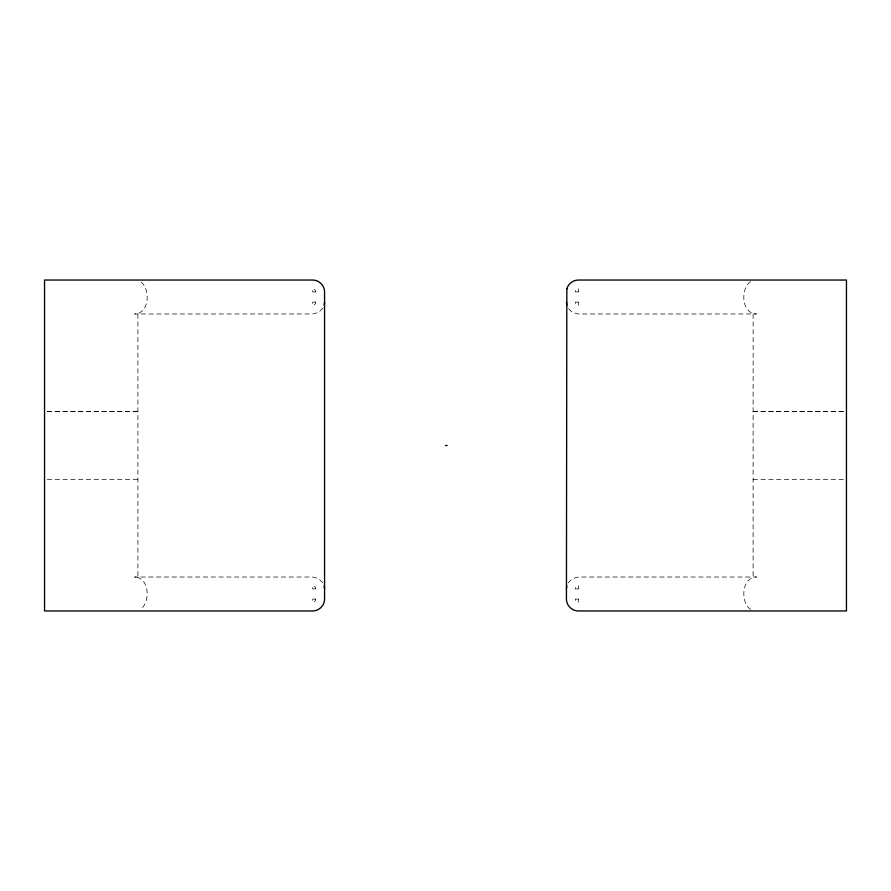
<?xml version="1.0" encoding="UTF-8"?>
<svg xmlns="http://www.w3.org/2000/svg" width="891" height="891" viewBox="0 0 891 891"><rect width="100%" height="100%" fill="white"/><g stroke="black" fill="none" stroke-linecap="round" stroke-linejoin="round"><path stroke-width="0.67" stroke-dasharray="4.46 3.34" d="M137.893 313.977L137.893 577.223L134.496 577.023L312.685 577.023L318.622 578.615L322.976 582.959M753.107 313.977L753.107 577.023L756.504 577.023L578.315 577.023L572.378 578.615L568.024 582.959M322.976 308.041L318.622 312.385L312.685 313.977L134.496 313.977C149.71 313.576 150.724 288.717 140.433 281.634M137.893 577.023L137.57 577.424C149.788 580.965 149.933 603.029 140.433 609.366M750.567 281.634C740.276 288.717 741.29 313.576 756.504 313.977L578.315 313.977L572.378 312.385L568.024 308.041M47.29 411.575L137.86 411.575M753.14 411.575L845.08 411.575M47.29 411.62L137.882 411.62M753.118 411.62L845.08 411.62M47.29 479.425L137.882 479.38M753.118 479.38L845.08 479.425M750.567 609.366C741.067 603.029 741.212 580.965 753.43 577.424L753.107 577.023M315.759 291.914L312.685 291.914L312.685 288.84A3.074 3.074 -90 0 1 315.759 291.914M578.315 291.914L575.241 291.914A3.074 3.074 -90 0 1 578.315 288.84L578.315 291.914M315.759 302.094L312.685 302.094L312.685 305.179A3.074 3.074 -90 0 0 315.759 302.094M578.315 302.094L575.241 302.094A3.074 3.074 -90 0 0 578.315 305.168L578.315 302.094M315.759 588.906L312.685 588.906L312.685 585.821A3.074 3.074 -90 0 1 315.759 588.906M578.315 588.906L575.241 588.906A3.074 3.074 -90 0 1 578.315 585.832L578.315 588.906M315.759 599.086L312.685 599.086L312.685 602.16A3.074 3.074 -90 0 0 315.759 599.086M578.315 599.086L575.241 599.086A3.074 3.074 -90 0 0 578.315 602.16L578.315 599.086"/><path stroke-width="1.34" d="M324.157 305.179L324.569 302.094M566.431 588.906L566.843 585.821M445.5 445.5L447.193 445.5M566.431 302.094L566.843 305.179M324.157 585.821L324.569 588.906M324.569 599.086C324.602 605.446 319.045 611.003 312.685 610.959L44.55 610.959L44.55 280.041L312.685 280.041C319.045 279.997 324.602 285.554 324.569 291.914L324.569 599.086M566.843 288.84L566.431 599.086C566.398 605.446 571.955 611.003 578.315 610.959L846.45 610.959L846.45 280.041L578.315 280.041C573.069 280.064 568.224 283.772 566.843 288.84"/></g></svg>
